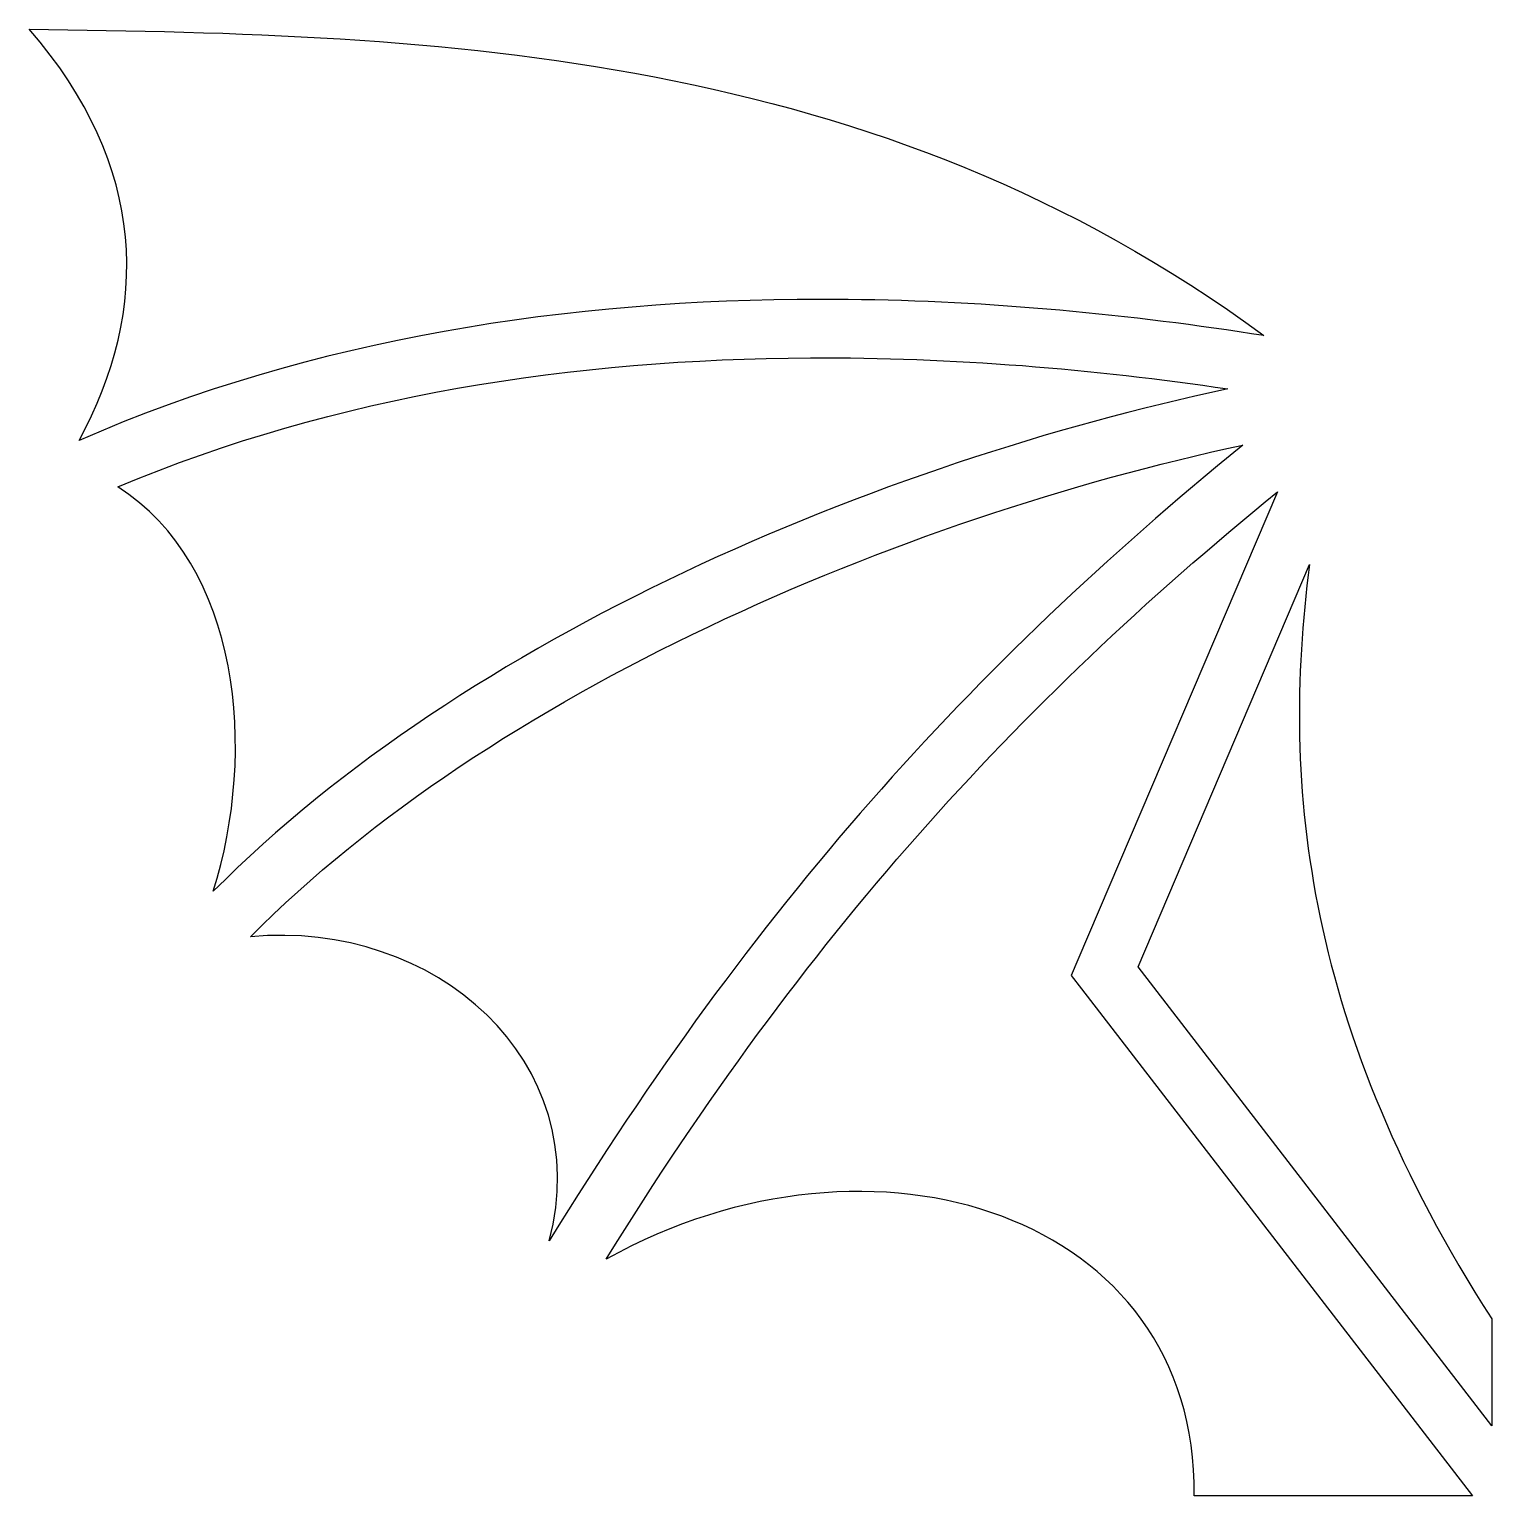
# Model space of a CAD drawing. Header units: centimetres. Extents: x -9.8 to 10, y -9.9 to 10.
import ezdxf

# ---------------------------------------------------------------- set-up
doc = ezdxf.new("R2010")
doc.units = ezdxf.units.CM
doc.header["$MEASUREMENT"] = 0
doc.layers.add('Layer 1', color=7, linetype='Continuous')

msp = doc.modelspace()

# ---------------------------------------------------------------- linework, layer by layer
at = {"layer": 'Layer 1'}
for points, knots in [([(-9.81459, 9.95691), (-8.20293, 8.10131), (-8.17088, 6.15707), (-9.1399, 4.37623), (-9.1399, 4.37623), (-5.95158, 5.7703), (-2.46724, 6.2899), (0.93167, 6.29095), (0.93167, 6.29095), (1.05535, 6.29095), (1.17852, 6.29095), (1.3019, 6.28968), (1.3019, 6.28968), (3.24078, 6.26902), (5.14678, 6.08314), (6.94979, 5.79944), (6.94979, 5.79944), (1.68006, 9.68556), (-4.2609, 9.89273), (-9.81459, 9.95695), (-9.81459, 9.95695), (-9.81459, 9.95695), (-9.81459, 9.95691), (-9.81459, 9.95691)], [0, 0, 0, 0, 0.14285714, 0.14285714, 0.14285714, 0.14285714, 0.28571429, 0.28571429, 0.28571429, 0.28571429, 0.42857143, 0.42857143, 0.42857143, 0.42857143, 0.57142857, 0.57142857, 0.57142857, 0.57142857, 0.71428571, 0.71428571, 0.71428571, 0.71428571, 1, 1, 1, 1]), ([(0.79065, 5.49765), (-2.40298, 5.48129), (-5.65198, 4.99543), (-8.61407, 3.74502), (-8.61407, 3.74502), (-6.9473, 2.68719), (-6.71879, 0.16007), (-7.31614, -1.74339), (-7.31614, -1.74339), (-3.86427, 1.73108), (1.69865, 4.06103), (6.45963, 5.07601), (6.45963, 5.07601), (4.6405, 5.34504), (2.72578, 5.50756), (0.79065, 5.49769), (0.79065, 5.49769), (0.79065, 5.49769), (0.79065, 5.49765), (0.79065, 5.49765)], [0, 0, 0, 0, 0.16666667, 0.16666667, 0.16666667, 0.16666667, 0.33333333, 0.33333333, 0.33333333, 0.33333333, 0.5, 0.5, 0.5, 0.5, 0.66666667, 0.66666667, 0.66666667, 0.66666667, 1, 1, 1, 1]), ([(6.6638, 4.31298), (1.99244, 3.3139), (-3.5241, 0.96451), (-6.81266, -2.36141), (-6.81266, -2.36141), (-4.3051, -2.12358), (-2.11709, -4.05129), (-2.75399, -6.48729), (-2.75399, -6.48729), (0.01855, -1.97515), (2.97444, 1.31421), (6.6638, 4.31294), (6.6638, 4.31294), (6.6638, 4.31294), (6.6638, 4.31298), (6.6638, 4.31298)], [0, 0, 0, 0, 0.2, 0.2, 0.2, 0.2, 0.4, 0.4, 0.4, 0.4, 0.6, 0.6, 0.6, 0.6, 1, 1, 1, 1]), ([(7.13296, 3.67793), (3.5588, 0.77045), (0.70968, -2.38759), (-1.98321, -6.73756), (-1.98321, -6.73756), (1.65268, -4.71704), (6.04346, -6.13182), (6.00361, -9.94764), (6.00361, -9.94764), (6.00361, -9.94764), (9.77892, -9.94763), (9.77892, -9.94763), (9.77892, -9.94763), (9.77892, -9.94763), (4.47385, -3.06898), (4.47385, -3.06898), (4.47385, -3.06898), (4.47385, -3.06898), (4.3328, -2.88724), (4.3328, -2.88724), (4.3328, -2.88724), (4.3328, -2.88724), (4.42371, -2.6737), (4.42371, -2.6737), (4.42371, -2.6737), (4.42371, -2.6737), (7.133, 3.67785), (7.133, 3.67785), (7.133, 3.67785), (7.133, 3.67785), (7.13296, 3.67793), (7.13296, 3.67793)], [0, 0, 0, 0, 0.11111111, 0.11111111, 0.11111111, 0.11111111, 0.22222222, 0.22222222, 0.22222222, 0.22222222, 0.33333333, 0.33333333, 0.33333333, 0.33333333, 0.44444444, 0.44444444, 0.44444444, 0.44444444, 0.55555556, 0.55555556, 0.55555556, 0.55555556, 0.66666667, 0.66666667, 0.66666667, 0.66666667, 0.77777778, 0.77777778, 0.77777778, 0.77777778, 1, 1, 1, 1]), ([(7.56784, 2.69091), (7.56784, 2.69091), (5.23937, -2.77128), (5.23937, -2.77128), (5.23937, -2.77128), (5.23937, -2.77128), (10.04125, -8.99759), (10.04125, -8.99759), (10.04125, -8.99759), (10.04125, -8.99759), (10.04125, -7.54933), (10.04125, -7.54933), (10.04125, -7.54933), (7.52846, -3.63551), (7.17037, -0.34864), (7.56785, 2.69082), (7.56785, 2.69082), (7.56785, 2.69082), (7.56784, 2.69091), (7.56784, 2.69091)], [0, 0, 0, 0, 0.16666667, 0.16666667, 0.16666667, 0.16666667, 0.33333333, 0.33333333, 0.33333333, 0.33333333, 0.5, 0.5, 0.5, 0.5, 0.66666667, 0.66666667, 0.66666667, 0.66666667, 1, 1, 1, 1])]:
    msp.add_open_spline(points, degree=3, knots=knots, dxfattribs=at)

doc.saveas('drawing.dxf')
